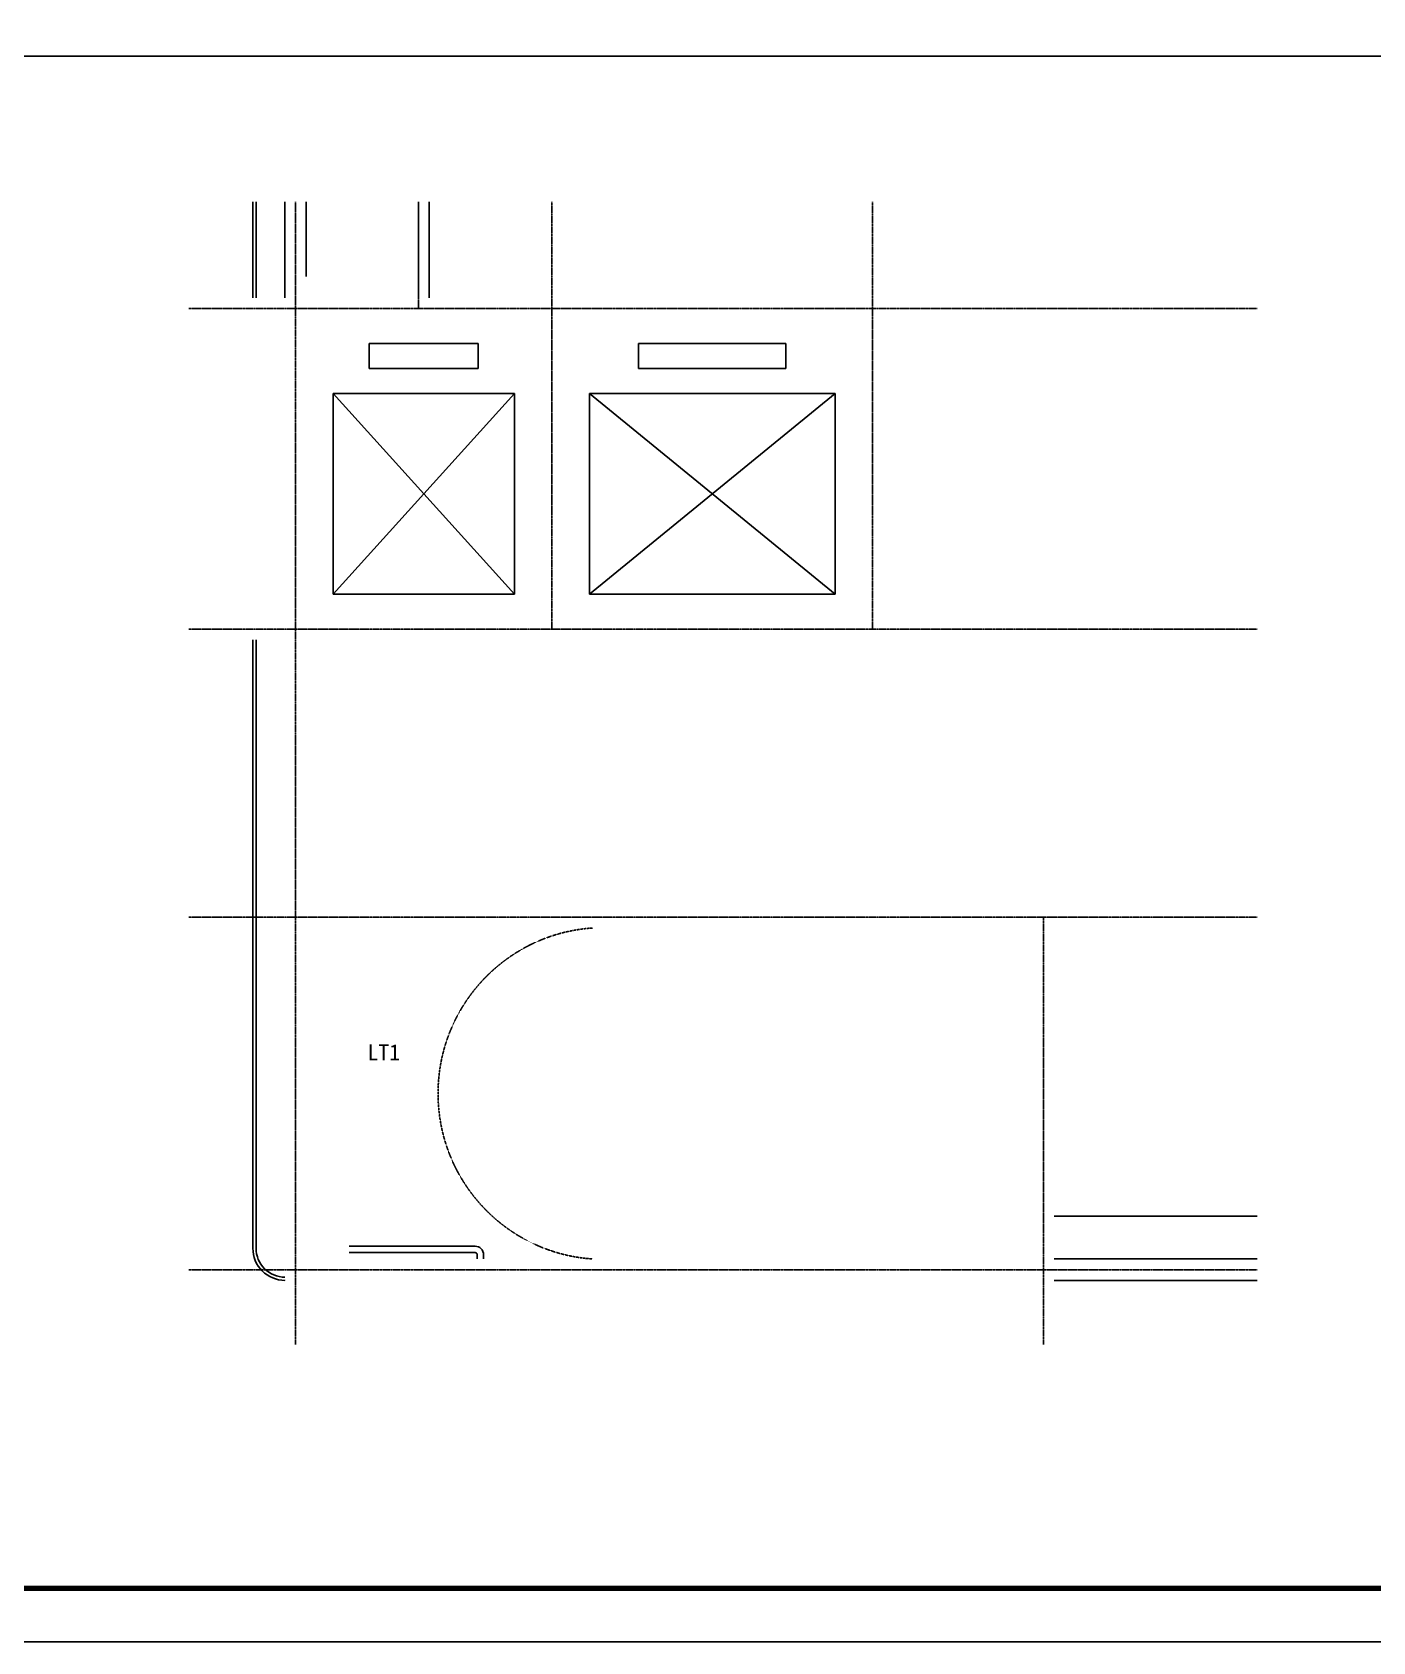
# Model space of a CAD drawing. Extents: x -737978 to 768813, y -372247 to 1140308.
# Drawn here: x 238575 to 251125, y -268610 to -253535 of the extents above; entities that cross this region are included whole.
import ezdxf

# ---------------------------------------------------------------- set-up
doc = ezdxf.new("R2010")
doc.units = 0
doc.header["$LTSCALE"] = 10
doc.header["$MEASUREMENT"] = 0
doc.linetypes.add('DASH', pattern=[0.35, 0.25, -0.1])
doc.linetypes.add('DOTE', pattern=[2.42, 2, -0.2, 0.02, -0.2])
for name, color, linetype in [('0-外部构件', 6, 'CONTINUOUS'), ('_0', 7, 'CONTINUOUS'), ('C-B', 7, 'CONTINUOUS'), ('DIM_LEAD', 3, 'CONTINUOUS'), ('DOTE', 1, 'DOTE'), ('EVTR', 2, 'CONTINUOUS'), ('HZ', 7, 'CONTINUOUS'), ('PUB_TITLE', 4, 'CONTINUOUS'), ('STAIR', 2, 'CONTINUOUS'), ('WALL-PARAPET', 6, 'CONTINUOUS')]:
    doc.layers.add(name, color=color, linetype=linetype)
doc.styles.add('_TCH_DYN', font='')
doc.styles.get('_TCH_DYN').set_extended_font_data('SimSun')

msp = doc.modelspace()

# ---------------------------------------------------------------- linework, layer by layer
at = {"layer": '0-外部构件'}
for points in [[(240641.2, -255124.6), (240641.2, -256024.6)], [(240671.2, -256024.6), (240671.2, -255124.6)], [(240671.2, -255124.6), (240671.2, -256024.6)], [(240941.2, -255124.6), (240941.2, -256024.6)], [(241141.2, -255124.6), (241141.2, -255824.6)]]:
    msp.add_lwpolyline(points, dxfattribs=at)
for points in [[(240941.2, -265224.6), (240941.2, -265224.6, -0.4142136), (240641.2, -264924.6), (240641.2, -259224.6)], [(240941.2, -265194.6, -0.4142136), (240671.2, -264924.6), (240671.2, -259224.6)]]:
    msp.add_lwpolyline(points, format="xyb", dxfattribs=at)
at = {"layer": '_0'}
for points in [[(242191.2, -255124.6), (242191.2, -256024.6)], [(242291.2, -255124.6), (242291.2, -256024.6)]]:
    msp.add_lwpolyline(points, dxfattribs=at)
at = {"layer": 'C-B', "color": 8, "linetype": 'DASH'}
msp.add_arc((243928.3, -263474.6), 1553.7, 93.9545, 266.04769, dxfattribs=at)
at = {"layer": 'DOTE'}
for p, q in [((241041.2, -265824.6), (241041.2, -255124.6)), ((243441.2, -259124.6), (243441.2, -255124.6)), ((246441.2, -259124.6), (246441.2, -255124.6)), ((240041.2, -256124.6), (250041.2, -256124.6)), ((240041.2, -259124.6), (250041.2, -259124.6)), ((240041.2, -261824.6), (250041.2, -261824.6)), ((248041.2, -265824.6), (248041.2, -261824.6)), ((240041.2, -265124.6), (250041.2, -265124.6))]:
    msp.add_line(p, q, dxfattribs=at)
msp.add_lwpolyline([(242191.2, -255124.6), (242191.2, -256124.6)], dxfattribs=at)
at = {"layer": 'EVTR', "color": 8}
for p, q in [((241731.2, -256449.6), (241731.2, -256684.6)), ((242751.2, -256449.6), (241731.2, -256449.6)), ((242751.2, -256684.6), (242751.2, -256449.6)), ((244251.2, -256449.6), (244251.2, -256684.6)), ((245631.2, -256449.6), (244251.2, -256449.6)), ((245631.2, -256684.6), (245631.2, -256449.6)), ((241731.2, -256684.6), (242751.2, -256684.6)), ((244251.2, -256684.6), (245631.2, -256684.6)), ((241391.2, -256919.6), (241391.2, -258799.6)), ((243091.2, -256919.6), (241391.2, -256919.6)), ((241391.2, -256919.6), (243091.2, -258799.6)), ((241391.2, -258799.6), (243091.2, -256919.6)), ((243091.2, -258799.6), (243091.2, -256919.6)), ((243791.2, -256919.6), (243791.2, -258799.6)), ((246091.2, -256919.6), (243791.2, -256919.6)), ((243791.2, -256919.6), (246091.2, -258799.6)), ((243791.2, -258799.6), (246091.2, -256919.6)), ((246091.2, -258799.6), (246091.2, -256919.6)), ((241391.2, -258799.6), (243091.2, -258799.6)), ((243791.2, -258799.6), (246091.2, -258799.6))]:
    msp.add_line(p, q, dxfattribs=at)
at = {"layer": 'HZ'}
msp.add_lwpolyline([(250041.2, -264624.6), (248141.2, -264624.6)], dxfattribs=at)
at = {"layer": 'PUB_TITLE'}
msp.add_lwpolyline([(200624.9, -268609.7), (263674.9, -268609.7), (263674.9, -238909.7), (200624.9, -238909.7)], close=True, dxfattribs=at)
at = {"layer": 'PUB_TITLE', "const_width": 50}
msp.add_lwpolyline([(201874.9, -268109.7), (263174.9, -268109.7), (263174.9, -239409.7), (201874.9, -239409.7)], close=True, dxfattribs=at)
at = {"layer": 'PUB_TITLE'}
msp.add_lwpolyline([(201874.9, -253759.7), (258874.4, -253759.7)], dxfattribs=at)
at = {"layer": 'STAIR'}
for points in [[(241541.2, -264904.6), (242721.2, -264904.6, -0.4142136), (242801.2, -264984.6), (242801.2, -265024.6)], [(241541.2, -264964.6), (242721.2, -264964.6, -0.4142136), (242741.2, -264984.6), (242741.2, -265024.6)]]:
    msp.add_lwpolyline(points, format="xyb", dxfattribs=at)
at = {"layer": 'WALL-PARAPET'}
for points in [[(250041.2, -265024.6), (248141.2, -265024.6)], [(248141.2, -265224.6), (250041.2, -265224.6)]]:
    msp.add_lwpolyline(points, dxfattribs=at)

# ---------------------------------------------------------------- texts
at = {"layer": 'DIM_LEAD', "color": 0, "linetype": 'Continuous', "style": '_TCH_DYN'}
msp.add_text('LT1', height=150, dxfattribs=at).set_placement((241712.9, -263163.9))

doc.saveas('drawing.dxf')
